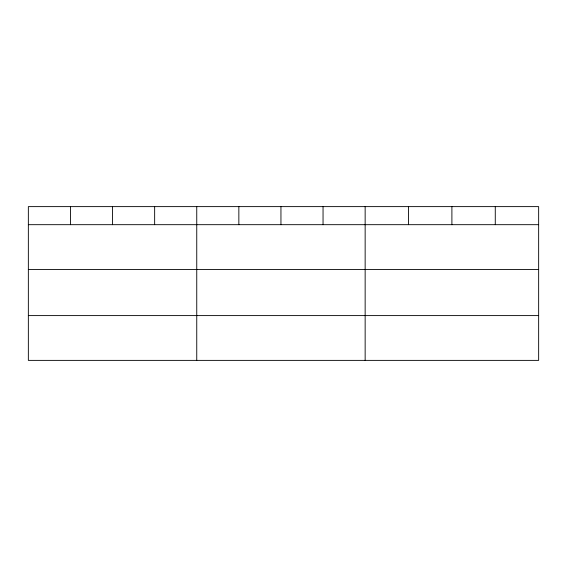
<?xml version="1.0" encoding="UTF-8"?>
<svg xmlns="http://www.w3.org/2000/svg" width="567" height="567" viewBox="0 0 567 567"><rect width="100%" height="100%" fill="white"/><g stroke="black" fill="none" stroke-linecap="round" stroke-linejoin="round"><path stroke-width="0.85" d="M538.65 269.46L538.65 206.622L28.35 206.622L28.35 360.378L538.65 360.378L538.65 269.46L28.35 269.46M28.35 224.681L538.65 224.681M28.35 315.599L538.65 315.599M495.274 206.622L495.274 224.681M451.899 206.622L451.899 224.681M408.523 206.622L408.523 224.681M365.148 206.622L365.148 360.378M323.048 206.622L323.048 224.681M280.948 206.622L280.948 224.681M238.849 206.622L238.849 224.681M196.749 206.622L196.749 360.378M154.649 206.622L154.649 224.681M112.55 206.622L112.55 224.681M70.45 206.622L70.45 224.681"/></g></svg>
